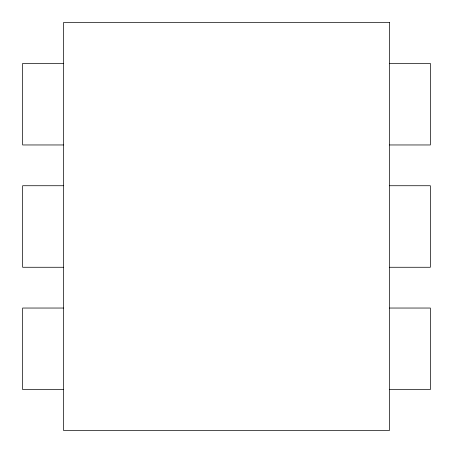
<?xml version="1.0" encoding="UTF-8"?>
<svg xmlns="http://www.w3.org/2000/svg" width="453" height="453" viewBox="0 0 453 453"><rect width="100%" height="100%" fill="white"/><g stroke="black" fill="none" stroke-linecap="round" stroke-linejoin="round"><path stroke-width="0.68" d="M63.42 63.42L22.65 63.42L22.65 144.96L63.42 144.96M389.58 63.42L430.35 63.42L430.35 144.96L389.58 144.96M63.42 185.73L22.65 185.73L22.65 267.27L63.42 267.27M389.58 185.73L430.35 185.73L430.35 267.27L389.58 267.27M63.42 308.04L22.65 308.04L22.65 389.58L63.42 389.58M389.58 308.04L430.35 308.04L430.35 389.58L389.58 389.58M389.58 22.65L63.42 22.65L63.42 430.35L389.58 430.35L389.58 22.65"/></g></svg>
